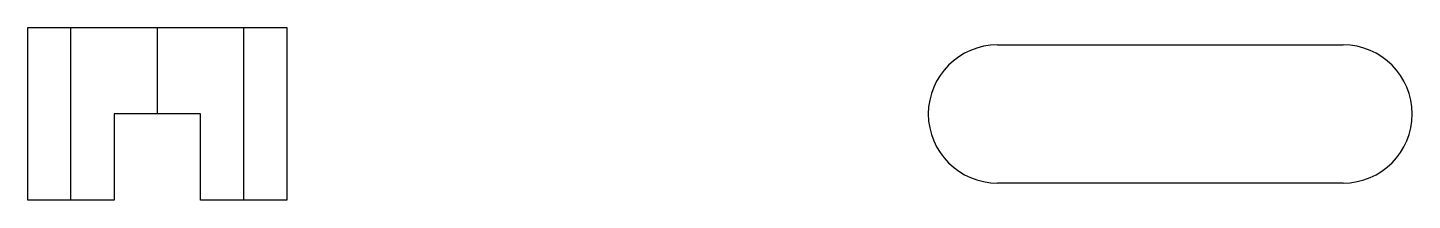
# Model space of a CAD drawing. Header units: millimetres. Extents: x 5509.2 to 5589.3, y 1240.6 to 1250.6.
import ezdxf

# ---------------------------------------------------------------- set-up
doc = ezdxf.new("R2010")
doc.units = ezdxf.units.MM

msp = doc.modelspace()

# ---------------------------------------------------------------- linework, layer by layer
for p, q in [((5509.219, 1240.583), (5509.219, 1250.583)), ((5509.219, 1250.583), (5524.219, 1250.583)), ((5511.719, 1240.583), (5511.719, 1250.583)), ((5516.719, 1245.583), (5516.719, 1250.583)), ((5521.719, 1240.583), (5521.719, 1250.583)), ((5524.219, 1250.583), (5524.219, 1240.583)), ((5565.32, 1249.583), (5585.32, 1249.583)), ((5519.219, 1245.583), (5514.219, 1245.583)), ((5514.219, 1245.583), (5514.219, 1240.583)), ((5519.219, 1240.583), (5519.219, 1245.583)), ((5585.32, 1241.583), (5565.32, 1241.583)), ((5514.219, 1240.583), (5509.219, 1240.583)), ((5519.219, 1240.583), (5519.219, 1240.583)), ((5524.219, 1240.583), (5519.219, 1240.583))]:
    msp.add_line(p, q)
for centre, start, end in [((5565.32, 1245.583), 90, 270), ((5585.32, 1245.583), 270, 90)]:
    msp.add_arc(centre, 4, start, end)

doc.saveas('drawing.dxf')
